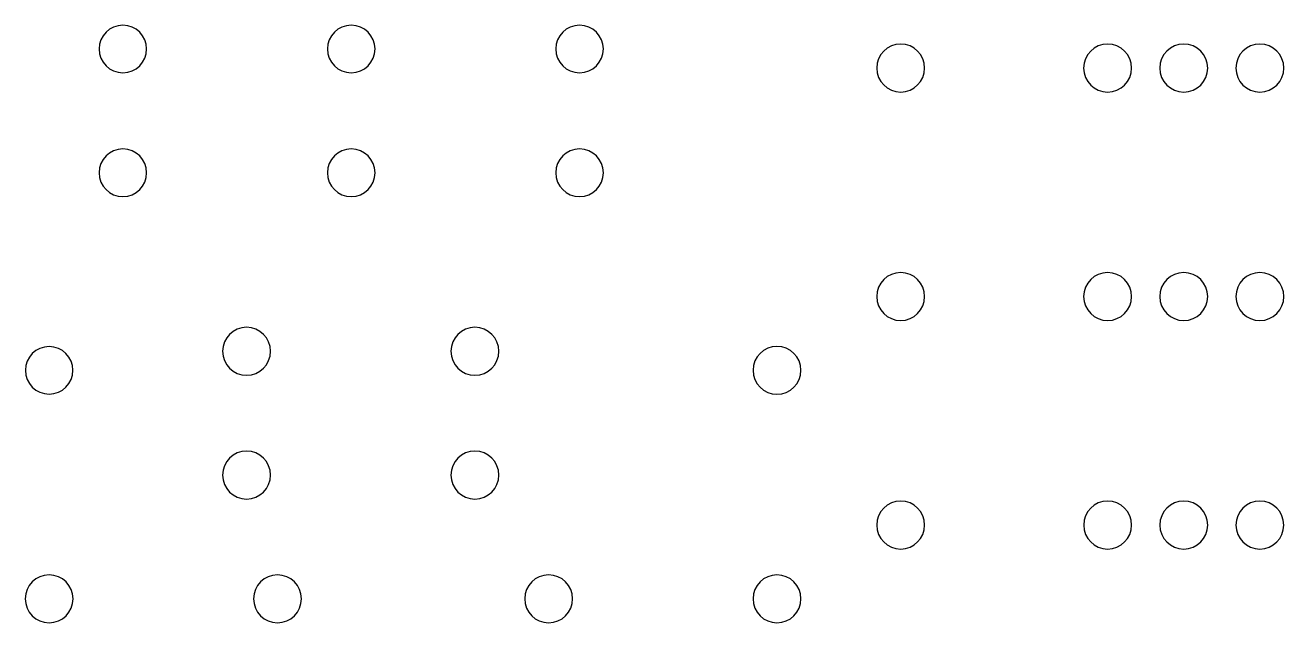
# Model space of a CAD drawing. Header units: millimetres. Extents: x 26 to 555, y 26 to 277.
import ezdxf

# ---------------------------------------------------------------- set-up
doc = ezdxf.new("R2010")
doc.units = ezdxf.units.MM
doc.layers.add('Dog Holes', color=7, linetype='Continuous', lineweight=30)

msp = doc.modelspace()

# ---------------------------------------------------------------- linework, layer by layer
at = {"layer": 'Dog Holes', "color": 18, "lineweight": 30, "true_color": 0x000000, "extrusion": (0, 0, -1)}
for centre, radius in [((-67, 267), 10), ((-163, 267), 10), ((-259, 267), 10), ((-394, 259), 10.07), ((-481, 259), 10.08), ((-513, 259), 10.08), ((-545, 259), 10.08), ((-67, 215), 10), ((-163, 215), 10), ((-259, 215), 10), ((-394, 163), 10.07), ((-481, 163), 10.08), ((-513, 163), 10.08), ((-545, 163), 10.08), ((-119, 140), 10.07), ((-215, 140), 10.07), ((-36, 132), 10), ((-342, 132), 10.07), ((-119, 88), 10.07), ((-215, 88), 10.07), ((-394, 67), 10.07), ((-481, 67), 10.07), ((-513, 67), 10.07), ((-545, 67), 10.07), ((-36, 36), 10.07), ((-132, 36), 10.07), ((-246, 36), 10.07), ((-342, 36), 10.07)]:
    msp.add_circle(centre, radius, dxfattribs=at)

doc.saveas('drawing.dxf')
